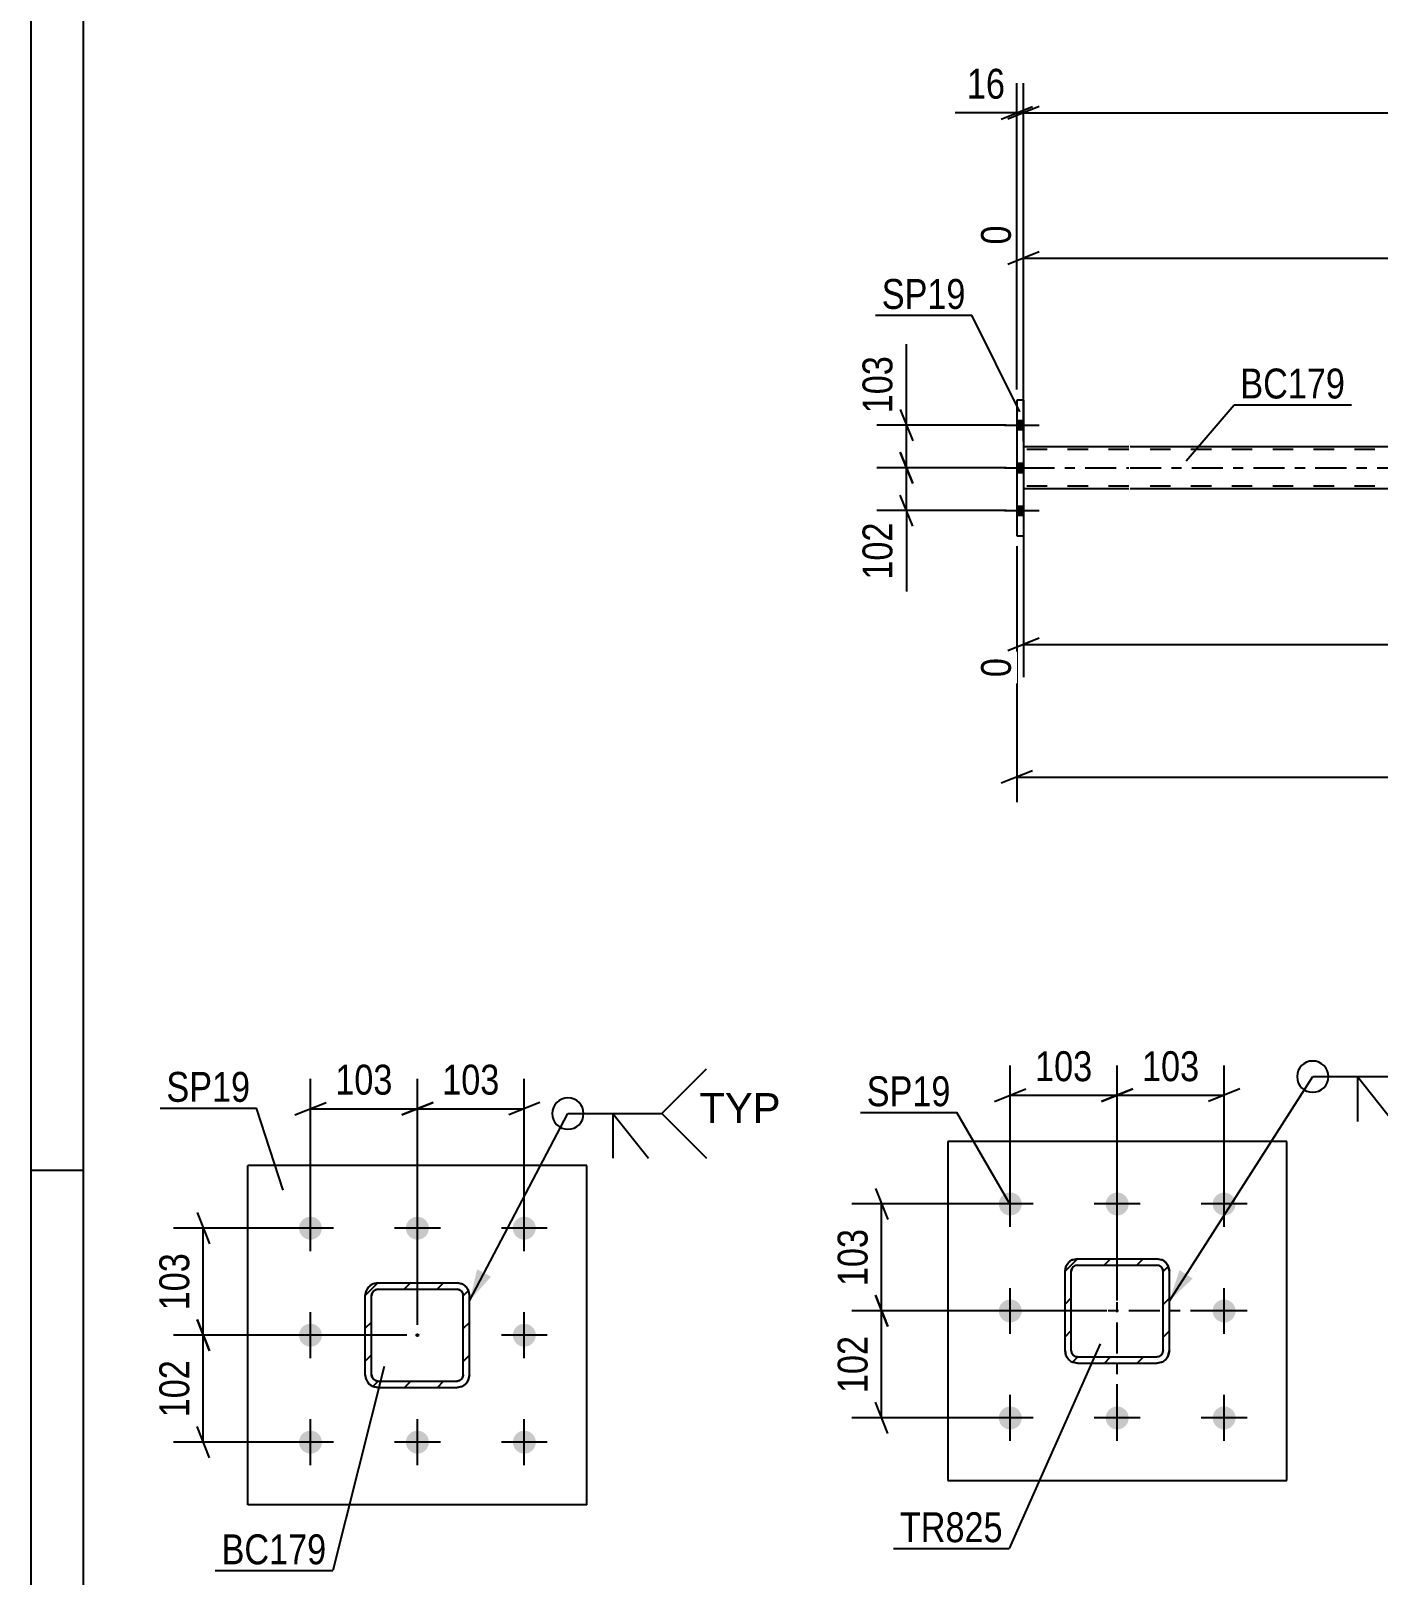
# Model space of a CAD drawing. Header units: millimetres. Extents: x 0 to 841, y 0 to 594.
# Drawn here: x 0 to 129.1, y 110.2 to 258.2 of the extents above; entities that cross this region are included whole.
import ezdxf

# ---------------------------------------------------------------- set-up
doc = ezdxf.new("R2010")
doc.units = ezdxf.units.MM
doc.linetypes.add('DXK_LINE_DOT2', pattern=[3.9198, 1.9599, -1.9599])
doc.linetypes.add('DXK_LINE_DOT3', pattern=[5.9187, 2.979, -0.9799, 0.9799, -0.9799])
doc.styles.add('Arial', font='ARIAL.TTF', dxfattribs={"height": 0.2})
doc.styles.add('Arial Narrow', font='ARIALN.TTF', dxfattribs={"height": 0.2})

# ---------------------------------------------------------------- blocks, each defined once
blk = doc.blocks.new('Unknown-122569494-1133')
at = {"color": 5, "linetype": 'Continuous'}
for p, q in [((0, 594), (0, 0)), ((5, 589), (5, 5)), ((5, 149), (0, 149))]:
    blk.add_line(p, q, dxfattribs=at)
blk = doc.blocks.new('Part-122569494-2202 - 2041')
at = {"linetype": 'Continuous'}
h = blk.add_hatch(dxfattribs=at)
h.set_pattern_fill('', scale=0.7, style=0, pattern_type=0)
h.set_pattern_definition([(45, (100.3254, 140.5273), (-1.57154, 1.57154), [])])
h.paths.add_polyline_path([(107.93, 140.53), (100.33, 140.53), (99.87, 140.44), (99.48, 140.18), (99.22, 139.79), (99.13, 139.33), (99.13, 131.73), (99.22, 131.27), (99.48, 130.88), (99.87, 130.62), (100.33, 130.53), (107.93, 130.53), (108.38, 130.62), (108.77, 130.88), (109.03, 131.27), (109.13, 131.73), (109.13, 139.33), (109.03, 139.79), (108.77, 140.18), (108.38, 140.44)])
h.paths.add_polyline_path([(108.48, 139.56), (108.53, 139.33), (108.53, 131.73), (108.48, 131.5), (108.35, 131.3), (108.16, 131.17), (107.93, 131.13), (100.33, 131.13), (100.1, 131.17), (99.9, 131.3), (99.77, 131.5), (99.73, 131.73), (99.73, 139.33), (99.77, 139.56), (99.9, 139.75), (100.1, 139.88), (100.33, 139.93), (107.93, 139.93), (108.16, 139.88), (108.35, 139.75)])
at = {"color": 7, "linetype": 'DXK_LINE_DOT3'}
for p, q in [((104.13, 125.53), (104.13, 145.53)), ((114.13, 135.53), (94.13, 135.53))]:
    blk.add_line(p, q, dxfattribs=at)
at = {"color": 7, "linetype": 'DXK_LINE_DOT2'}
for p, q in [((99.13, 139.33), (99.22, 139.79)), ((99.13, 131.73), (99.13, 139.33)), ((99.77, 139.56), (99.73, 139.33)), ((99.73, 131.73), (99.73, 139.33)), ((99.9, 139.75), (99.77, 139.56)), ((99.87, 140.44), (100.33, 140.53)), ((100.1, 139.88), (99.9, 139.75)), ((100.33, 139.93), (100.1, 139.88)), ((100.33, 140.53), (107.93, 140.53)), ((100.33, 139.93), (107.93, 139.93)), ((107.93, 140.53), (108.38, 140.44)), ((108.16, 139.88), (107.93, 139.93)), ((108.35, 139.75), (108.16, 139.88)), ((108.48, 139.56), (108.35, 139.75)), ((108.53, 139.33), (108.48, 139.56)), ((108.53, 131.73), (108.53, 139.33)), ((109.03, 139.79), (109.13, 139.33)), ((109.13, 131.73), (109.13, 139.33)), ((99.22, 131.27), (99.13, 131.73)), ((99.73, 131.73), (99.77, 131.5)), ((108.48, 131.5), (108.53, 131.73)), ((109.13, 131.73), (109.03, 131.27)), ((99.77, 131.5), (99.9, 131.3)), ((100.33, 130.53), (99.87, 130.62)), ((99.9, 131.3), (100.1, 131.17)), ((100.1, 131.17), (100.33, 131.13)), ((100.33, 131.13), (107.93, 131.13)), ((100.33, 130.53), (107.93, 130.53)), ((107.93, 131.13), (108.16, 131.17)), ((108.38, 130.62), (107.93, 130.53)), ((108.16, 131.17), (108.35, 131.3)), ((108.35, 131.3), (108.48, 131.5))]:
    blk.add_line(p, q, dxfattribs=at)
at = {"color": 2, "linetype": 'Continuous'}
for p, q in [((99.22, 139.79), (99.13, 139.33)), ((99.13, 131.73), (99.13, 139.33)), ((99.73, 139.33), (99.77, 139.56)), ((99.73, 131.73), (99.73, 139.33)), ((99.77, 139.56), (99.9, 139.75)), ((100.33, 140.53), (99.87, 140.44)), ((99.9, 139.75), (100.1, 139.88)), ((100.1, 139.88), (100.33, 139.93)), ((100.33, 140.53), (107.93, 140.53)), ((100.33, 139.93), (107.93, 139.93)), ((108.38, 140.44), (107.93, 140.53)), ((107.93, 139.93), (108.16, 139.88)), ((108.16, 139.88), (108.35, 139.75)), ((108.35, 139.75), (108.48, 139.56)), ((108.48, 139.56), (108.53, 139.33)), ((108.53, 131.73), (108.53, 139.33)), ((109.13, 139.33), (109.03, 139.79)), ((109.13, 131.73), (109.13, 139.33)), ((99.13, 131.73), (99.22, 131.27)), ((99.77, 131.5), (99.73, 131.73)), ((108.53, 131.73), (108.48, 131.5)), ((109.03, 131.27), (109.13, 131.73)), ((99.9, 131.3), (99.77, 131.5)), ((99.87, 130.62), (100.33, 130.53)), ((100.1, 131.17), (99.9, 131.3)), ((100.33, 131.13), (100.1, 131.17)), ((100.33, 131.13), (107.93, 131.13)), ((100.33, 130.53), (107.93, 130.53)), ((108.16, 131.17), (107.93, 131.13)), ((107.93, 130.53), (108.38, 130.62)), ((108.35, 131.3), (108.16, 131.17)), ((108.48, 131.5), (108.35, 131.3))]:
    blk.add_line(p, q, dxfattribs=at)
at = {"color": 7, "linetype": 'DXK_LINE_DOT2'}
for centre, start, end in [((100.33, 139.33), 112.5, 157.5), ((107.93, 139.33), 22.5, 67.5), ((100.33, 131.73), 202.5, 247.5), ((107.93, 131.73), 292.5, 337.5)]:
    blk.add_arc(centre, 1.2, start, end, dxfattribs=at)
at = {"color": 2, "linetype": 'Continuous'}
for centre, start, end in [((100.33, 139.33), 112.5, 157.5), ((107.93, 139.33), 22.5, 67.5), ((100.33, 131.73), 202.5, 247.5), ((107.93, 131.73), 292.5, 337.5)]:
    blk.add_arc(centre, 1.2, start, end, dxfattribs=at)
blk = doc.blocks.new('Part-122569494-2099 - 2041')
at = {"color": 2, "linetype": 'Continuous'}
for p, q in [((120.38, 151.78), (87.88, 151.78)), ((87.88, 151.78), (87.88, 119.28)), ((120.38, 119.28), (120.38, 151.78)), ((87.88, 119.28), (120.38, 119.28))]:
    blk.add_line(p, q, dxfattribs=at)
blk = doc.blocks.new('Bolt-122569494-2144 - 2041')
at = {"linetype": 'Continuous'}
for points in [[(93.88, 144.68, -1), (93.88, 146.88, -1)], [(104.13, 144.68, -1), (104.13, 146.88, -1)], [(114.38, 144.68, -1), (114.38, 146.88, -1)], [(93.88, 134.43, -1), (93.88, 136.63, -1)], [(114.38, 134.43, -1), (114.38, 136.63, -1)], [(93.88, 124.18, -1), (93.88, 126.38, -1)], [(104.13, 124.18, -1), (104.13, 126.38, -1)], [(114.38, 124.18, -1), (114.38, 126.38, -1)]]:
    blk.add_hatch(color=1, dxfattribs=at).paths.add_polyline_path(points)
at = {"color": 1, "linetype": 'Continuous'}
for p, q in [((93.88, 143.58), (93.88, 147.98)), ((104.13, 143.58), (104.13, 147.98)), ((114.38, 143.58), (114.38, 147.98)), ((96.08, 145.78), (91.68, 145.78)), ((106.33, 145.78), (101.93, 145.78)), ((116.58, 145.78), (112.18, 145.78)), ((93.88, 133.33), (93.88, 137.73)), ((114.38, 133.33), (114.38, 137.73)), ((96.08, 135.53), (91.68, 135.53)), ((116.58, 135.53), (112.18, 135.53)), ((93.88, 123.08), (93.88, 127.48)), ((104.13, 123.08), (104.13, 127.48)), ((114.38, 123.08), (114.38, 127.48)), ((96.08, 125.28), (91.68, 125.28)), ((106.33, 125.28), (101.93, 125.28)), ((116.58, 125.28), (112.18, 125.28))]:
    blk.add_line(p, q, dxfattribs=at)
blk = doc.blocks.new('Part-122569494-8154 - 8133')
at = {"linetype": 'Continuous'}
h = blk.add_hatch(dxfattribs=at)
h.set_pattern_fill('', scale=0.7, style=0, pattern_type=0)
h.set_pattern_definition([(45, (33.2502, 138.21), (-1.57154, 1.57154), [])])
h.paths.add_polyline_path([(40.85, 138.21), (33.25, 138.21), (32.79, 138.12), (32.4, 137.86), (32.14, 137.47), (32.05, 137.01), (32.05, 129.41), (32.14, 128.95), (32.4, 128.56), (32.79, 128.3), (33.25, 128.21), (40.85, 128.21), (41.31, 128.3), (41.7, 128.56), (41.96, 128.95), (42.05, 129.41), (42.05, 137.01), (41.96, 137.47), (41.7, 137.86), (41.31, 138.12)])
h.paths.add_polyline_path([(41.4, 137.24), (41.45, 137.01), (41.45, 129.41), (41.4, 129.18), (41.27, 128.99), (41.08, 128.86), (40.85, 128.81), (33.25, 128.81), (33.02, 128.86), (32.83, 128.99), (32.7, 129.18), (32.65, 129.41), (32.65, 137.01), (32.7, 137.24), (32.83, 137.43), (33.02, 137.56), (33.25, 137.61), (40.85, 137.61), (41.08, 137.56), (41.27, 137.43)])
blk.add_hatch(color=246, dxfattribs=at).paths.add_polyline_path([(37.05, 133.11, -1), (37.05, 133.31, -1)])
at = {"color": 7, "linetype": 'DXK_LINE_DOT2'}
for p, q in [((32.79, 138.12), (33.25, 138.21)), ((33.25, 137.61), (33.02, 137.56)), ((33.25, 138.21), (40.85, 138.21)), ((33.25, 137.61), (40.85, 137.61)), ((40.85, 138.21), (41.31, 138.12)), ((41.08, 137.56), (40.85, 137.61)), ((32.05, 137.01), (32.14, 137.47)), ((32.05, 129.41), (32.05, 137.01)), ((32.7, 137.24), (32.65, 137.01)), ((32.65, 129.41), (32.65, 137.01)), ((32.83, 137.43), (32.7, 137.24)), ((33.02, 137.56), (32.83, 137.43)), ((41.27, 137.43), (41.08, 137.56)), ((41.4, 137.24), (41.27, 137.43)), ((41.45, 137.01), (41.4, 137.24)), ((41.45, 129.41), (41.45, 137.01)), ((41.96, 137.47), (42.05, 137.01)), ((42.05, 129.41), (42.05, 137.01)), ((32.14, 128.95), (32.05, 129.41)), ((32.65, 129.41), (32.7, 129.18)), ((32.7, 129.18), (32.83, 128.99)), ((32.83, 128.99), (33.02, 128.86)), ((33.02, 128.86), (33.25, 128.81)), ((33.25, 128.81), (40.85, 128.81)), ((40.85, 128.81), (41.08, 128.86)), ((41.08, 128.86), (41.27, 128.99)), ((41.27, 128.99), (41.4, 129.18)), ((41.4, 129.18), (41.45, 129.41)), ((42.05, 129.41), (41.96, 128.95)), ((33.25, 128.21), (32.79, 128.3)), ((33.25, 128.21), (40.85, 128.21)), ((41.31, 128.3), (40.85, 128.21))]:
    blk.add_line(p, q, dxfattribs=at)
at = {"color": 2, "linetype": 'Continuous'}
for p, q in [((33.25, 138.21), (32.79, 138.12)), ((33.02, 137.56), (33.25, 137.61)), ((33.25, 138.21), (40.85, 138.21)), ((33.25, 137.61), (40.85, 137.61)), ((41.31, 138.12), (40.85, 138.21)), ((40.85, 137.61), (41.08, 137.56)), ((32.14, 137.47), (32.05, 137.01)), ((32.05, 129.41), (32.05, 137.01)), ((32.65, 137.01), (32.7, 137.24)), ((32.65, 129.41), (32.65, 137.01)), ((32.7, 137.24), (32.83, 137.43)), ((32.83, 137.43), (33.02, 137.56)), ((41.08, 137.56), (41.27, 137.43)), ((41.27, 137.43), (41.4, 137.24)), ((41.4, 137.24), (41.45, 137.01)), ((41.45, 129.41), (41.45, 137.01)), ((42.05, 137.01), (41.96, 137.47)), ((42.05, 129.41), (42.05, 137.01)), ((32.05, 129.41), (32.14, 128.95)), ((32.7, 129.18), (32.65, 129.41)), ((32.83, 128.99), (32.7, 129.18)), ((33.02, 128.86), (32.83, 128.99)), ((33.25, 128.81), (33.02, 128.86)), ((33.25, 128.81), (40.85, 128.81)), ((41.08, 128.86), (40.85, 128.81)), ((41.27, 128.99), (41.08, 128.86)), ((41.4, 129.18), (41.27, 128.99)), ((41.45, 129.41), (41.4, 129.18)), ((41.96, 128.95), (42.05, 129.41)), ((32.79, 128.3), (33.25, 128.21)), ((33.25, 128.21), (40.85, 128.21)), ((40.85, 128.21), (41.31, 128.3))]:
    blk.add_line(p, q, dxfattribs=at)
at = {"color": 7, "linetype": 'DXK_LINE_DOT3'}
blk.add_line((37.05, 133.21), (37.05, 133.21), dxfattribs=at)
at = {"color": 246, "linetype": 'DXK_LINE_DOT2'}
blk.add_line((37.05, 133.21), (37.05, 133.21), dxfattribs=at)
at = {"color": 246, "linetype": 'Continuous'}
blk.add_circle((37.05, 133.21), 0.1, dxfattribs=at)
at = {"color": 7, "linetype": 'DXK_LINE_DOT2'}
for centre, start, end in [((33.25, 137.01), 112.5, 157.5), ((40.85, 137.01), 22.5, 67.5), ((33.25, 129.41), 202.5, 247.5), ((40.85, 129.41), 292.5, 337.5)]:
    blk.add_arc(centre, 1.2, start, end, dxfattribs=at)
at = {"color": 2, "linetype": 'Continuous'}
for centre, start, end in [((33.25, 137.01), 112.5, 157.5), ((40.85, 137.01), 22.5, 67.5), ((33.25, 129.41), 202.5, 247.5), ((40.85, 129.41), 292.5, 337.5)]:
    blk.add_arc(centre, 1.2, start, end, dxfattribs=at)
blk = doc.blocks.new('Bolt-122569494-8171 - 8133')
at = {"linetype": 'Continuous'}
for points in [[(26.8, 142.36, -1), (26.8, 144.56, -1)], [(37.05, 142.36, -1), (37.05, 144.56, -1)], [(47.3, 142.36, -1), (47.3, 144.56, -1)], [(26.8, 132.11, -1), (26.8, 134.31, -1)], [(47.3, 132.11, -1), (47.3, 134.31, -1)], [(26.8, 121.86, -1), (26.8, 124.06, -1)], [(37.05, 121.86, -1), (37.05, 124.06, -1)], [(47.3, 121.86, -1), (47.3, 124.06, -1)]]:
    blk.add_hatch(color=1, dxfattribs=at).paths.add_polyline_path(points)
at = {"color": 1, "linetype": 'Continuous'}
for p, q in [((26.8, 141.26), (26.8, 145.66)), ((37.05, 141.26), (37.05, 145.66)), ((47.3, 141.26), (47.3, 145.66)), ((29, 143.46), (24.6, 143.46)), ((39.25, 143.46), (34.85, 143.46)), ((49.5, 143.46), (45.1, 143.46)), ((26.8, 131.01), (26.8, 135.41)), ((47.3, 131.01), (47.3, 135.41)), ((29, 133.21), (24.6, 133.21)), ((49.5, 133.21), (45.1, 133.21)), ((26.8, 120.76), (26.8, 125.16)), ((37.05, 120.76), (37.05, 125.16)), ((47.3, 120.76), (47.3, 125.16)), ((29, 122.96), (24.6, 122.96)), ((39.25, 122.96), (34.85, 122.96)), ((49.5, 122.96), (45.1, 122.96))]:
    blk.add_line(p, q, dxfattribs=at)
blk = doc.blocks.new('Part-122569494-8254 - 8133')
at = {"color": 2, "linetype": 'Continuous'}
for p, q in [((53.3, 149.46), (20.8, 149.46)), ((20.8, 116.96), (20.8, 149.46)), ((53.3, 116.96), (53.3, 149.46)), ((53.3, 116.96), (20.8, 116.96))]:
    blk.add_line(p, q, dxfattribs=at)
blk = doc.blocks.new('Part-122569494-7172 - 7021')
at = {"color": 2, "linetype": 'Continuous'}
for p, q in [((105.26, 218.31), (95.14, 218.31)), ((150.13, 218.31), (105.36, 218.31)), ((105.26, 214.31), (95.14, 214.31)), ((150.13, 214.31), (105.36, 214.31))]:
    blk.add_line(p, q, dxfattribs=at)
at = {"color": 7, "linetype": 'DXK_LINE_DOT2'}
for p, q in [((95.14, 218.31), (95.14, 214.31)), ((105.26, 218.07), (95.14, 218.07)), ((767.76, 218.07), (105.36, 218.07)), ((105.26, 214.55), (95.14, 214.55)), ((767.76, 214.55), (105.36, 214.55))]:
    blk.add_line(p, q, dxfattribs=at)
at = {"color": 7, "linetype": 'DXK_LINE_DOT3'}
for p, q in [((95.14, 216.31), (105.26, 216.31)), ((105.36, 216.31), (767.76, 216.31))]:
    blk.add_line(p, q, dxfattribs=at)
blk = doc.blocks.new('Bolt-122569494-7213 - 7021')
at = {"linetype": 'Continuous'}
for points in [[(95.14, 219.97), (95.14, 220.85), (94.5, 220.85), (94.5, 219.97)], [(95.14, 219.97), (95.14, 220.85), (94.5, 220.85), (94.5, 219.97)], [(95.14, 219.97), (95.14, 220.85), (94.5, 220.85), (94.5, 219.97)], [(95.14, 215.87), (95.14, 216.75), (94.5, 216.75), (94.5, 215.87)], [(95.14, 215.87), (95.14, 216.75), (94.5, 216.75), (94.5, 215.87)], [(95.14, 211.77), (95.14, 212.65), (94.5, 212.65), (94.5, 211.77)], [(95.14, 211.77), (95.14, 212.65), (94.5, 212.65), (94.5, 211.77)], [(95.14, 211.77), (95.14, 212.65), (94.5, 212.65), (94.5, 211.77)]]:
    blk.add_hatch(color=1, dxfattribs=at).paths.add_polyline_path(points)
at = {"color": 1, "linetype": 'Continuous'}
for p, q in [((94.5, 220.85), (95.14, 220.85)), ((94.5, 220.85), (95.14, 220.85)), ((94.5, 220.85), (95.14, 220.85)), ((93.34, 220.41), (96.66, 220.41)), ((93.34, 220.41), (96.66, 220.41)), ((93.34, 220.41), (96.66, 220.41)), ((94.5, 219.97), (95.14, 219.97)), ((94.5, 219.97), (95.14, 219.97)), ((94.5, 219.97), (95.14, 219.97)), ((93.34, 216.31), (96.66, 216.31)), ((93.34, 216.31), (96.66, 216.31)), ((94.5, 216.75), (95.14, 216.75)), ((94.5, 216.75), (95.14, 216.75)), ((94.5, 215.87), (95.14, 215.87)), ((94.5, 215.87), (95.14, 215.87)), ((93.34, 212.21), (96.66, 212.21)), ((93.34, 212.21), (96.66, 212.21)), ((93.34, 212.21), (96.66, 212.21)), ((94.5, 212.65), (95.14, 212.65)), ((94.5, 212.65), (95.14, 212.65)), ((94.5, 212.65), (95.14, 212.65)), ((94.5, 211.77), (95.14, 211.77)), ((94.5, 211.77), (95.14, 211.77)), ((94.5, 211.77), (95.14, 211.77))]:
    blk.add_line(p, q, dxfattribs=at)
blk = doc.blocks.new('Part-122569494-7282 - 7021')
at = {"color": 2, "linetype": 'Continuous'}
for p, q in [((95.14, 222.81), (94.5, 222.81)), ((94.5, 222.81), (94.5, 209.81)), ((95.14, 222.81), (95.14, 209.81)), ((94.5, 209.81), (95.14, 209.81))]:
    blk.add_line(p, q, dxfattribs=at)
blk = doc.blocks.new('StraightDimension-122569494-2272 - 2041')
at = {"color": 7, "linetype": 'Continuous'}
for p, q in [((80.95, 147.28), (82.15, 144.28)), ((92.88, 145.78), (78.7, 145.78)), ((81.55, 135.53), (81.55, 145.78)), ((82.15, 134.03), (80.95, 137.03)), ((103.13, 135.53), (78.7, 135.53))]:
    blk.add_line(p, q, dxfattribs=at)
at = {"color": 0}
blk.add_wipeout([(80.8, 143.99), (76.6, 143.99), (76.6, 137.31), (80.8, 137.31)], dxfattribs=at)
at = {"color": 3, "style": 'Arial Narrow'}
blk.add_text('103', height=2.863, rotation=90.0002, dxfattribs=at).set_placement((80.2, 137.91))
blk = doc.blocks.new('StraightDimension-122569494-2237 - 2041')
at = {"color": 7, "linetype": 'Continuous'}
for p, q in [((104.13, 136.53), (104.13, 159.05)), ((114.38, 146.78), (114.38, 159.05)), ((102.63, 155.6), (105.63, 156.8)), ((104.13, 156.2), (114.38, 156.2)), ((115.88, 156.8), (112.88, 155.6))]:
    blk.add_line(p, q, dxfattribs=at)
at = {"color": 0}
blk.add_wipeout([(112.59, 156.95), (112.59, 161.15), (105.91, 161.15), (105.91, 156.95)], dxfattribs=at)
at = {"color": 3, "style": 'Arial Narrow'}
blk.add_text('103', height=2.863, dxfattribs=at).set_placement((106.51, 157.55))
blk = doc.blocks.new('StraightDimension-122569494-2254 - 2041')
at = {"color": 7, "linetype": 'Continuous'}
for p, q in [((93.88, 146.78), (93.88, 159.05)), ((104.13, 136.53), (104.13, 159.05)), ((92.38, 155.6), (95.38, 156.8)), ((93.88, 156.2), (104.13, 156.2)), ((105.63, 156.8), (102.63, 155.6))]:
    blk.add_line(p, q, dxfattribs=at)
at = {"color": 0}
blk.add_wipeout([(102.34, 156.95), (102.34, 161.15), (95.66, 161.15), (95.66, 156.95)], dxfattribs=at)
at = {"color": 3, "style": 'Arial Narrow'}
blk.add_text('103', height=2.863, dxfattribs=at).set_placement((96.26, 157.55))
blk = doc.blocks.new('StraightDimension-122569494-2289 - 2041')
at = {"color": 7, "linetype": 'Continuous'}
for p, q in [((80.95, 137.03), (82.15, 134.03)), ((103.13, 135.53), (78.7, 135.53)), ((81.55, 125.28), (81.55, 135.53)), ((82.15, 123.78), (80.95, 126.78)), ((92.88, 125.28), (78.7, 125.28))]:
    blk.add_line(p, q, dxfattribs=at)
at = {"color": 0}
blk.add_wipeout([(80.8, 133.74), (76.6, 133.74), (76.6, 127.06), (80.8, 127.06)], dxfattribs=at)
at = {"color": 3, "style": 'Arial Narrow'}
blk.add_text('102', height=2.863, rotation=90.0002, dxfattribs=at).set_placement((80.2, 127.66))
blk = doc.blocks.new('StraightDimension-122569494-8309 - 8133')
at = {"color": 7, "linetype": 'Continuous'}
for p, q in [((37.05, 134.21), (37.05, 157.76)), ((47.3, 144.46), (47.3, 157.76)), ((35.55, 154.31), (38.55, 155.51)), ((48.8, 155.51), (45.8, 154.31)), ((37.05, 154.91), (47.3, 154.91))]:
    blk.add_line(p, q, dxfattribs=at)
at = {"color": 0}
blk.add_wipeout([(45.52, 155.66), (45.52, 159.86), (38.83, 159.86), (38.83, 155.66)], dxfattribs=at)
at = {"color": 3, "style": 'Arial Narrow'}
blk.add_text('103', height=2.863, dxfattribs=at).set_placement((39.43, 156.26))
blk = doc.blocks.new('StraightDimension-122569494-8326 - 8133')
at = {"color": 7, "linetype": 'Continuous'}
for p, q in [((26.8, 144.46), (26.8, 157.76)), ((37.05, 134.21), (37.05, 157.76)), ((25.3, 154.31), (28.3, 155.51)), ((38.55, 155.51), (35.55, 154.31)), ((26.8, 154.91), (37.05, 154.91))]:
    blk.add_line(p, q, dxfattribs=at)
at = {"color": 0}
blk.add_wipeout([(35.27, 155.66), (35.27, 159.86), (28.58, 159.86), (28.58, 155.66)], dxfattribs=at)
at = {"color": 3, "style": 'Arial Narrow'}
blk.add_text('103', height=2.863, dxfattribs=at).set_placement((29.18, 156.26))
blk = doc.blocks.new('StraightDimension-122569494-8344 - 8133')
at = {"color": 7, "linetype": 'Continuous'}
for p, q in [((15.93, 144.96), (17.13, 141.96)), ((25.8, 143.46), (13.68, 143.46)), ((16.53, 133.21), (16.53, 143.46)), ((17.13, 131.71), (15.93, 134.71)), ((36.05, 133.21), (13.68, 133.21))]:
    blk.add_line(p, q, dxfattribs=at)
at = {"color": 0}
blk.add_wipeout([(15.78, 141.68), (11.58, 141.68), (11.58, 134.99), (15.78, 134.99)], dxfattribs=at)
at = {"color": 3, "style": 'Arial Narrow'}
blk.add_text('103', height=2.863, rotation=90.0002, dxfattribs=at).set_placement((15.18, 135.59))
blk = doc.blocks.new('StraightDimension-122569494-8361 - 8133')
at = {"color": 7, "linetype": 'Continuous'}
for p, q in [((15.93, 134.71), (17.13, 131.71)), ((36.05, 133.21), (13.68, 133.21)), ((16.53, 122.96), (16.53, 133.21)), ((17.13, 121.46), (15.93, 124.46)), ((25.8, 122.96), (13.68, 122.96))]:
    blk.add_line(p, q, dxfattribs=at)
at = {"color": 0}
blk.add_wipeout([(15.78, 131.43), (11.58, 131.43), (11.58, 124.74), (15.78, 124.74)], dxfattribs=at)
at = {"color": 3, "style": 'Arial Narrow'}
blk.add_text('102', height=2.863, rotation=90.0002, dxfattribs=at).set_placement((15.18, 125.34))
blk = doc.blocks.new('StraightDimension-122569494-23064 - 7021')
at = {"color": 7, "linetype": 'Continuous'}
for p, q in [((83.33, 217.81), (84.53, 214.81)), ((93.5, 216.31), (81.08, 216.31)), ((83.93, 212.21), (83.93, 216.31)), ((84.53, 210.71), (83.33, 213.71)), ((93.5, 212.21), (81.08, 212.21)), ((83.93, 212.21), (83.93, 204.48)), ((83.93, 212.21), (83.93, 204.48))]:
    blk.add_line(p, q, dxfattribs=at)
at = {"color": 0}
blk.add_wipeout([(83.18, 211.69), (78.98, 211.69), (78.98, 205), (83.18, 205)], dxfattribs=at)
at = {"color": 3, "style": 'Arial Narrow'}
blk.add_text('102', height=2.863, rotation=90.0002, dxfattribs=at).set_placement((82.58, 205.6))
blk = doc.blocks.new('StraightDimension-122569494-7357 - 7021')
at = {"color": 7, "linetype": 'Continuous'}
for p, q in [((94.5, 208.81), (94.5, 184.29)), ((96, 187.29), (93, 186.09)), ((94.5, 186.69), (778.62, 186.69))]:
    blk.add_line(p, q, dxfattribs=at)
blk = doc.blocks.new('StraightDimension-122569494-7391 - 7021')
at = {"color": 7, "linetype": 'Continuous'}
for p, q in [((95.14, 218.83), (95.14, 239.54)), ((96.64, 237.01), (93.64, 235.81)), ((95.14, 236.41), (243.75, 236.41))]:
    blk.add_line(p, q, dxfattribs=at)
at = {"color": 0, "linetype": 'Continuous'}
blk.add_wipeout([(94.54, 240.14), (90.34, 240.14), (90.34, 237.11), (94.54, 237.11)], dxfattribs=at)
at = {"color": 3, "linetype": 'Continuous', "style": 'Arial Narrow'}
blk.add_text('0', height=2.86, rotation=90.0002, dxfattribs=at).set_placement((93.94, 237.71))
blk = doc.blocks.new('StraightDimension-122569494-7438 - 7021')
at = {"color": 7, "linetype": 'Continuous'}
for p, q in [((95.14, 213.31), (95.14, 196.26)), ((96.64, 199.99), (93.64, 198.79)), ((95.14, 199.39), (243.75, 199.39))]:
    blk.add_line(p, q, dxfattribs=at)
at = {"color": 0, "linetype": 'Continuous'}
blk.add_wipeout([(94.54, 198.69), (90.34, 198.69), (90.34, 195.66), (94.54, 195.66)], dxfattribs=at)
at = {"color": 3, "linetype": 'Continuous', "style": 'Arial Narrow'}
blk.add_text('0', height=2.86, rotation=90.0002, dxfattribs=at).set_placement((93.94, 196.26))
blk = doc.blocks.new('StraightDimension-122569494-18961 - 7021')
at = {"color": 7, "linetype": 'Continuous'}
for p, q in [((95.14, 223.81), (95.14, 253.18)), ((96.64, 250.93), (93.64, 249.73)), ((95.14, 250.33), (777.98, 250.33))]:
    blk.add_line(p, q, dxfattribs=at)
blk = doc.blocks.new('StraightDimension-122569494-18962 - 7021')
at = {"color": 7, "linetype": 'Continuous'}
for p, q in [((94.5, 223.81), (94.5, 253.18)), ((95.14, 223.81), (95.14, 253.18)), ((94.5, 250.33), (88.59, 250.33)), ((94.5, 250.33), (88.59, 250.33)), ((93, 249.73), (96, 250.93)), ((96.64, 250.93), (93.64, 249.73)), ((94.5, 250.33), (95.14, 250.33))]:
    blk.add_line(p, q, dxfattribs=at)
at = {"color": 0}
blk.add_wipeout([(93.97, 251.08), (93.97, 255.28), (89.12, 255.28), (89.12, 251.08)], dxfattribs=at)
at = {"color": 3, "style": 'Arial Narrow'}
blk.add_text('16', height=2.863, dxfattribs=at).set_placement((89.72, 251.68))
blk = doc.blocks.new('StraightDimension-122569494-23063 - 7021')
at = {"color": 7, "linetype": 'Continuous'}
for p, q in [((83.93, 220.41), (83.93, 228.15)), ((83.93, 220.41), (83.93, 228.15)), ((83.33, 221.91), (84.53, 218.91)), ((93.5, 220.41), (81.08, 220.41)), ((83.93, 216.31), (83.93, 220.41)), ((84.53, 214.81), (83.33, 217.81)), ((93.5, 216.31), (81.08, 216.31))]:
    blk.add_line(p, q, dxfattribs=at)
at = {"color": 0}
blk.add_wipeout([(83.18, 227.62), (78.98, 227.62), (78.98, 220.94), (83.18, 220.94)], dxfattribs=at)
at = {"color": 3, "style": 'Arial Narrow'}
blk.add_text('103', height=2.863, rotation=90.0002, dxfattribs=at).set_placement((82.58, 221.54))
blk = doc.blocks.new('Mark-122569494-2095 - 2041')
at = {"color": 0}
blk.add_wipeout([(88.16, 155.15), (88.16, 158.15), (80.12, 158.15), (80.12, 155.15)], dxfattribs=at)
blk.add_wipeout([(88.16, 155.15), (88.16, 158.15), (80.12, 158.15), (80.12, 155.15)], dxfattribs=at)
at = {"color": 30, "linetype": 'Continuous'}
for p in [(79.52, 154.55), (93.76, 145.89)]:
    blk.add_line(p, (88.76, 154.55), dxfattribs=at)
at = {"color": 3, "style": 'Arial Narrow'}
blk.add_text('SP19', height=2.863, dxfattribs=at).set_placement((80.12, 155.15))
blk = doc.blocks.new('Mark-122569494-2198 - 2041')
at = {"color": 0}
blk.add_wipeout([(93.17, 113.38), (93.17, 116.38), (83.3, 116.38), (83.3, 113.38)], dxfattribs=at)
blk.add_wipeout([(93.17, 113.38), (93.17, 116.38), (83.3, 116.38), (83.3, 113.38)], dxfattribs=at)
at = {"color": 30, "linetype": 'Continuous'}
for p in [(102.49, 132.38), (82.7, 112.78)]:
    blk.add_line(p, (93.77, 112.78), dxfattribs=at)
at = {"color": 3, "style": 'Arial Narrow'}
blk.add_text('TR825', height=2.863, dxfattribs=at).set_placement((83.3, 113.38))
blk = doc.blocks.new('WeldMark-122569494-2306 - 2041')
at = {"linetype": 'Continuous'}
blk.add_hatch(color=30, dxfattribs=at).paths.add_polyline_path([(111.37, 138.64), (109.13, 136.51), (110.11, 139.44)])
at = {"color": 30, "linetype": 'Continuous'}
for p, q in [((109.13, 136.51), (122.87, 157.98)), ((122.87, 157.98), (131.87, 157.98))]:
    blk.add_line(p, q, dxfattribs=at)
at = {"color": 3, "linetype": 'Continuous'}
for q in [(130.58, 153.69), (127.15, 153.69)]:
    blk.add_line((127.15, 157.98), q, dxfattribs=at)
for start, end in [(90, 270), (270, 90)]:
    blk.add_arc((122.87, 157.98), 1.5, start, end, dxfattribs=at)
at = {"color": 0, "linetype": 'Continuous'}
blk.add_wipeout([(143.24, 157.08), (143.24, 160.08), (135.47, 160.08), (135.47, 157.08)], dxfattribs=at)
blk.add_wipeout([(143.24, 157.08), (143.24, 160.08), (135.47, 160.08), (135.47, 157.08)], dxfattribs=at)
at = {"color": 3, "linetype": 'Continuous'}
for q in [(136.15, 162.27), (136.15, 153.69)]:
    blk.add_line((131.87, 157.98), q, dxfattribs=at)
at = {"color": 3, "linetype": 'Continuous', "style": 'Arial'}
blk.add_text('TYP', height=2.865, dxfattribs=at).set_placement((135.47, 157.08))
blk = doc.blocks.new('Mark-122569494-8150 - 8133')
at = {"color": 0}
blk.add_wipeout([(28.33, 111.26), (28.33, 114.26), (18.28, 114.26), (18.28, 111.26)], dxfattribs=at)
blk.add_wipeout([(28.33, 111.26), (28.33, 114.26), (18.28, 114.26), (18.28, 111.26)], dxfattribs=at)
at = {"color": 30, "linetype": 'Continuous'}
for p in [(33.87, 130.2), (17.68, 110.66)]:
    blk.add_line(p, (28.93, 110.66), dxfattribs=at)
at = {"color": 3, "style": 'Arial Narrow'}
blk.add_text('BC179', height=2.863, dxfattribs=at).set_placement((18.28, 111.26))
blk = doc.blocks.new('Mark-122569494-8250 - 8133')
at = {"color": 0}
blk.add_wipeout([(21.03, 155.57), (21.03, 158.57), (12.99, 158.57), (12.99, 155.57)], dxfattribs=at)
blk.add_wipeout([(21.03, 155.57), (21.03, 158.57), (12.99, 158.57), (12.99, 155.57)], dxfattribs=at)
at = {"color": 30, "linetype": 'Continuous'}
for p in [(12.39, 154.97), (24.19, 147.12)]:
    blk.add_line(p, (21.63, 154.97), dxfattribs=at)
at = {"color": 3, "style": 'Arial Narrow'}
blk.add_text('SP19', height=2.863, dxfattribs=at).set_placement((12.99, 155.57))
blk = doc.blocks.new('WeldMark-122569494-8378 - 8133')
at = {"linetype": 'Continuous'}
blk.add_hatch(color=30, dxfattribs=at).paths.add_polyline_path([(44.11, 138.82), (42.05, 136.51), (42.78, 139.52)])
at = {"color": 30, "linetype": 'Continuous'}
for p, q in [((42.05, 136.51), (51.48, 154.44)), ((51.48, 154.44), (60.48, 154.44))]:
    blk.add_line(p, q, dxfattribs=at)
at = {"color": 3, "linetype": 'Continuous'}
for q in [(59.2, 150.16), (55.77, 150.16)]:
    blk.add_line((55.77, 154.44), q, dxfattribs=at)
for start, end in [(90, 270), (270, 90)]:
    blk.add_arc((51.48, 154.44), 1.5, start, end, dxfattribs=at)
at = {"color": 0, "linetype": 'Continuous'}
blk.add_wipeout([(71.86, 153.54), (71.86, 156.54), (64.08, 156.54), (64.08, 153.54)], dxfattribs=at)
blk.add_wipeout([(71.86, 153.54), (71.86, 156.54), (64.08, 156.54), (64.08, 153.54)], dxfattribs=at)
at = {"color": 3, "linetype": 'Continuous'}
for q in [(64.77, 158.73), (64.77, 150.16)]:
    blk.add_line((60.48, 154.44), q, dxfattribs=at)
at = {"color": 3, "linetype": 'Continuous', "style": 'Arial'}
blk.add_text('TYP', height=2.865, dxfattribs=at).set_placement((64.08, 153.54))
blk = doc.blocks.new('Mark-122569494-7168 - 7021')
at = {"color": 0}
blk.add_wipeout([(125.98, 222.96), (125.98, 225.96), (115.93, 225.96), (115.93, 222.96)], dxfattribs=at)
blk.add_wipeout([(125.98, 222.96), (125.98, 225.96), (115.93, 225.96), (115.93, 222.96)], dxfattribs=at)
at = {"color": 30, "linetype": 'Continuous'}
for p, q in [((110.75, 216.98), (115.33, 222.36)), ((115.33, 222.36), (126.58, 222.36))]:
    blk.add_line(p, q, dxfattribs=at)
at = {"color": 3, "style": 'Arial Narrow'}
blk.add_text('BC179', height=2.863, dxfattribs=at).set_placement((115.93, 222.96))
blk = doc.blocks.new('Mark-122569494-7278 - 7021')
at = {"color": 0}
blk.add_wipeout([(89.6, 231.54), (89.6, 234.54), (81.56, 234.54), (81.56, 231.54)], dxfattribs=at)
blk.add_wipeout([(89.6, 231.54), (89.6, 234.54), (81.56, 234.54), (81.56, 231.54)], dxfattribs=at)
at = {"color": 30, "linetype": 'Continuous'}
for p in [(80.96, 230.94), (94.79, 221.67)]:
    blk.add_line(p, (90.2, 230.94), dxfattribs=at)
at = {"color": 3, "style": 'Arial Narrow'}
blk.add_text('SP19', height=2.863, dxfattribs=at).set_placement((81.56, 231.54))

msp = doc.modelspace()

# ---------------------------------------------------------------- block references
for name in ['Unknown-122569494-1133', 'Part-122569494-7282 - 7021', 'Bolt-122569494-7213 - 7021', 'Part-122569494-7172 - 7021', 'Part-122569494-2099 - 2041', 'Part-122569494-8254 - 8133', 'Bolt-122569494-2144 - 2041', 'Bolt-122569494-8171 - 8133', 'Part-122569494-2202 - 2041', 'Part-122569494-8154 - 8133']:
    msp.add_blockref(name, (0, 0))

# ---------------------------------------------------------------- next in the draw order: block references
for name in ['StraightDimension-122569494-7391 - 7021', 'StraightDimension-122569494-23064 - 7021', 'StraightDimension-122569494-8309 - 8133', 'Mark-122569494-8250 - 8133', 'StraightDimension-122569494-2272 - 2041']:
    msp.add_blockref(name, (0, 0))

# ---------------------------------------------------------------- next in the draw order: block references
for name in ['StraightDimension-122569494-18961 - 7021', 'StraightDimension-122569494-7357 - 7021', 'StraightDimension-122569494-8326 - 8133', 'StraightDimension-122569494-2237 - 2041', 'WeldMark-122569494-8378 - 8133']:
    msp.add_blockref(name, (0, 0))

# ---------------------------------------------------------------- next in the draw order: block references
for name in ['StraightDimension-122569494-18962 - 7021', 'Mark-122569494-7168 - 7021', 'StraightDimension-122569494-7438 - 7021', 'WeldMark-122569494-2306 - 2041', 'StraightDimension-122569494-2254 - 2041', 'StraightDimension-122569494-8344 - 8133']:
    msp.add_blockref(name, (0, 0))

# ---------------------------------------------------------------- next in the draw order: block references
for name in ['StraightDimension-122569494-23063 - 7021', 'Mark-122569494-2095 - 2041', 'StraightDimension-122569494-2289 - 2041', 'StraightDimension-122569494-8361 - 8133']:
    msp.add_blockref(name, (0, 0))

# ---------------------------------------------------------------- next in the draw order: block references
for name in ['Mark-122569494-7278 - 7021', 'Mark-122569494-2198 - 2041', 'Mark-122569494-8150 - 8133']:
    msp.add_blockref(name, (0, 0))

doc.saveas('drawing.dxf')
